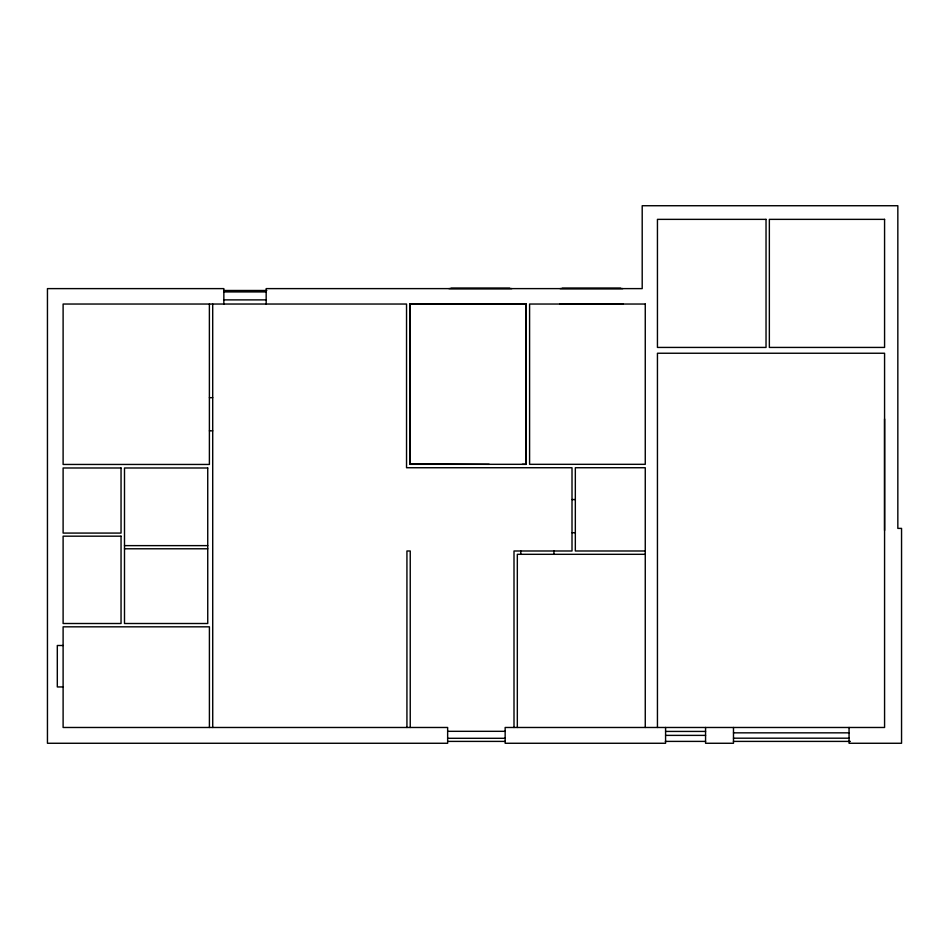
<?xml version="1.0" encoding="UTF-8"?>
<svg xmlns="http://www.w3.org/2000/svg" width="949" height="949" viewBox="0 0 949 949"><rect width="100%" height="100%" fill="white"/><g stroke="black" fill="none" stroke-linecap="round" stroke-linejoin="round"><path stroke-width="1.42" d="M526.173 304.036L409.849 304.036L526.173 304.036L526.173 464.322L409.849 464.322L409.849 304.036M409.849 464.322L410.265 304.036M223.845 290.489L266.811 290.489M223.845 291.924L266.171 291.924M223.845 299.884L266.171 299.884M209.397 397.678L212.706 397.678M884.575 418.972L884.575 530.467M209.397 430.834L212.706 430.834M409.849 463.907L489.162 464.322M526.173 464.322L522.318 464.322M572.01 499.565L575.331 499.565M572.01 532.721L575.331 532.721M124.497 545.628L207.748 545.628M124.497 548.783L207.748 548.783M645.261 550.989L575.331 550.989L575.331 467.738L645.261 467.738L645.261 727.48M645.261 554.311L517.324 554.311L517.324 727.48M63.109 645.498L57.308 645.498L57.308 686.946L63.109 686.946M447.643 731.323L505.153 731.323M665.581 731.43L705.57 731.43M733.482 732.842L849.058 732.842M665.581 735.38L705.57 735.38M447.643 738.298L505.153 738.298M733.482 738.192L849.058 738.192M447.643 741.394L505.39 741.394M665.308 741.394L705.57 741.394M733.411 741.394L850.387 741.394M849.058 727.48L849.058 743.269L901.55 743.269L901.55 528.391L897.837 528.391L897.837 205.731L642.2 205.731L642.2 288.615L266.171 288.615L266.171 304.036M733.482 727.48L733.482 743.269L705.57 743.269L705.57 727.48M665.581 727.48L665.581 743.269L505.153 743.269L505.153 727.48L884.575 727.48L884.575 353.242L657.443 353.242L657.443 727.48M623.244 304.036L559.625 304.036M622.829 288.615L560.04 288.615M620.765 288.199L562.105 288.199M553.931 550.989L553.931 554.311M525.758 304.036L525.758 463.907M520.776 550.989L520.776 554.311M514.002 727.48L514.002 550.989L572.01 550.989L572.01 467.738L406.54 467.738L406.54 304.036L63.109 304.036L63.109 464.452L209.397 464.452L209.385 304.036M511.879 288.615L448.889 288.615M509.815 288.199L450.953 288.199M410.241 727.48L410.241 550.989L406.931 550.989L406.931 727.48M223.845 304.036L223.845 288.615L47.45 288.615L47.45 743.269L447.643 743.269L447.643 727.48L63.109 727.48L63.109 626.826L209.409 626.826L209.409 727.48M212.706 304.036L212.73 727.48M766.033 219.361L657.443 219.361L657.443 347.429L766.033 347.429L766.033 219.361M884.575 219.361L769.354 219.361L769.354 347.429L884.575 347.429L884.575 219.361M645.261 304.036L529.589 304.036L529.589 464.322L645.261 464.322L645.261 304.036M121.045 467.987L63.109 467.987L63.109 533.077L121.045 533.077L121.045 467.987M207.736 467.987L124.497 467.987L124.497 623.505L207.748 623.505L207.736 467.987M121.045 536.173L63.109 536.173L63.109 623.505L121.045 623.505L121.045 536.173"/></g></svg>
